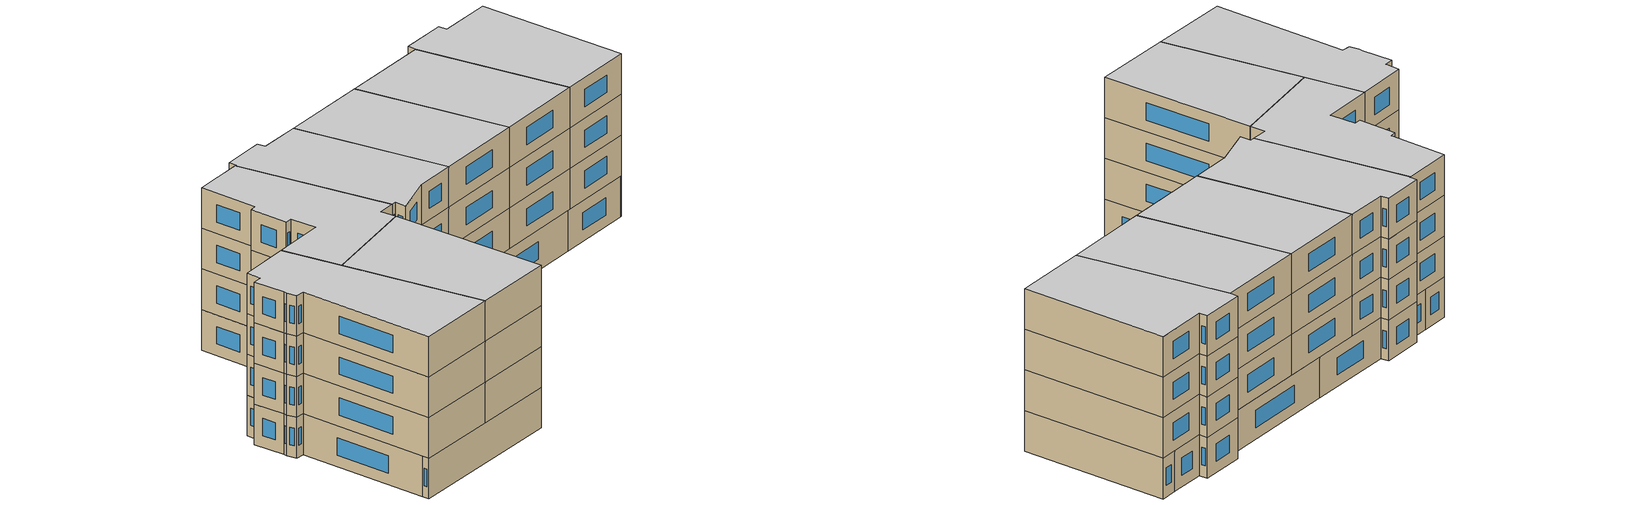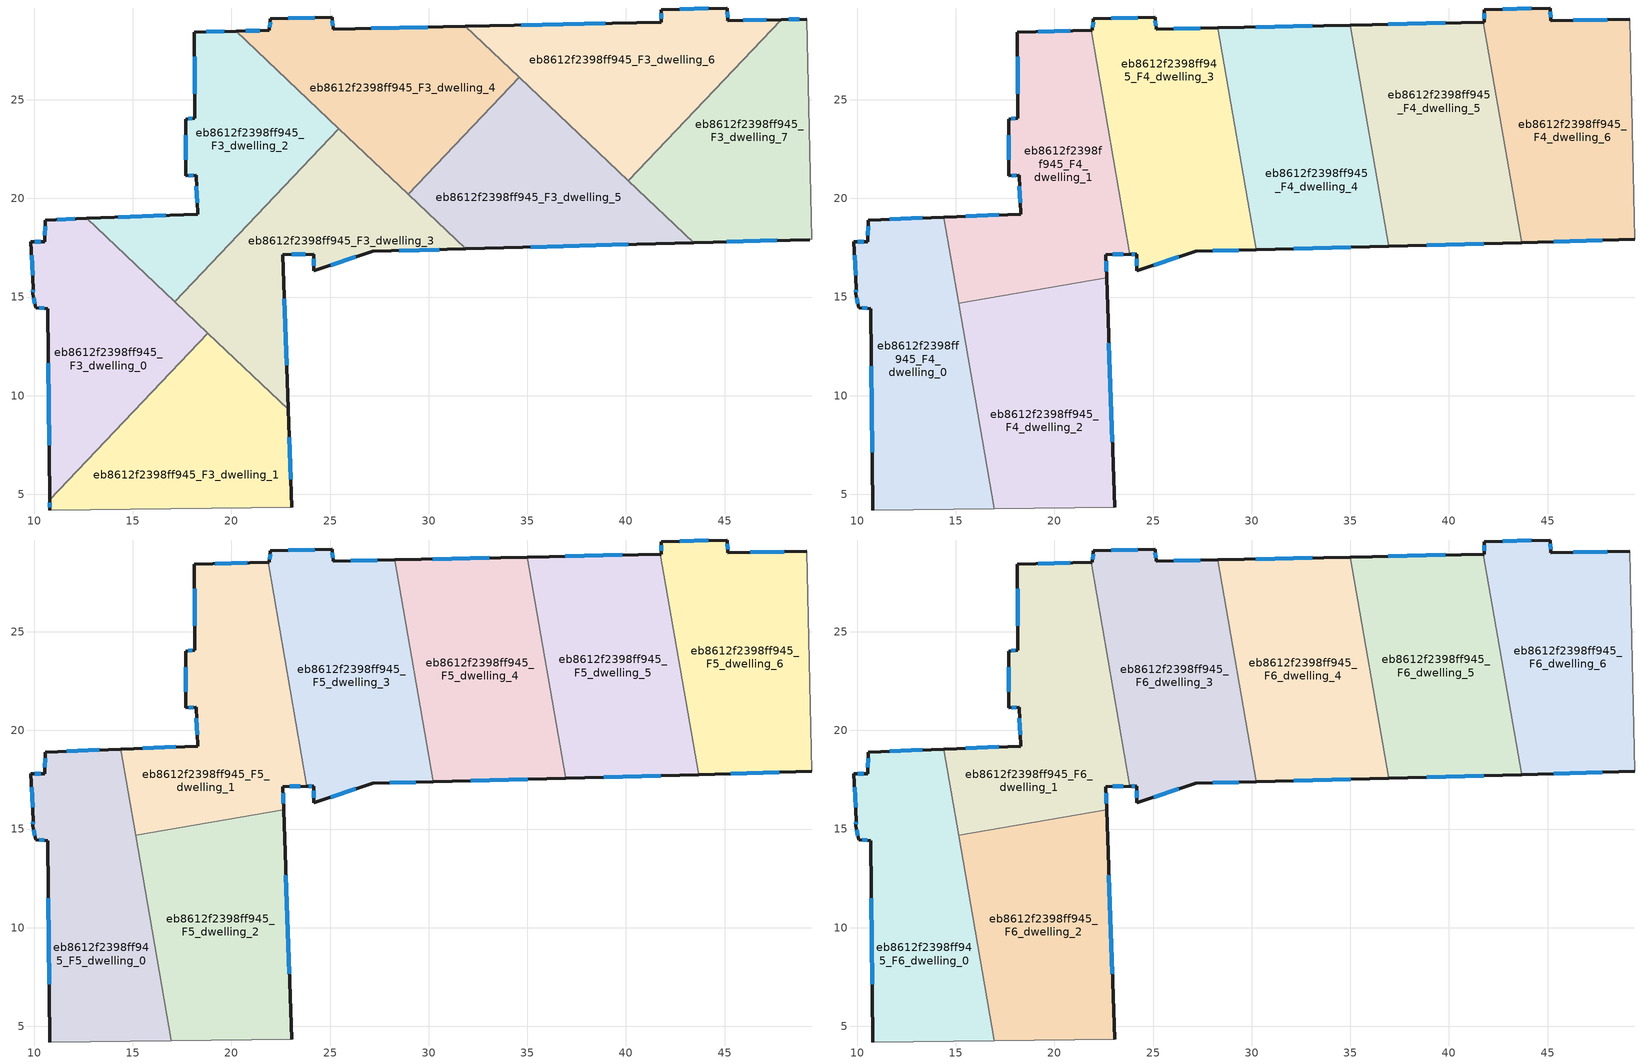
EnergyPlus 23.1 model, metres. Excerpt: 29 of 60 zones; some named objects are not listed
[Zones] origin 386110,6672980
eb8612f2398ff945_F3_dwelling_0
 floor to eb8612f2398ff945_F2_dwelling_0 (EU_floor_Construction): 18.81,13.17 10.79,4.72 10.7,14.42 10.08,14.46 9.94,15.18 9.96,15.44 9.85,17.8 10.53,17.81 10.57,18.91 12.68,18.99 z9
 wall outside (EU_wall_Construction): 12.68,18.99 10.57,18.91 10.53,17.81 9.85,17.8 9.96,15.44 9.94,15.18 10.08,14.46 10.7,14.42 10.79,4.72 z9:12
 wall to eb8612f2398ff945_F3_dwelling_1 (EU_wall_Construction): 10.79,4.72 18.81,13.17 z9:12
 wall to eb8612f2398ff945_F3_dwelling_2 (EU_wall_Construction): 17.14,14.76 12.68,18.99 z9:12
 wall to eb8612f2398ff945_F3_dwelling_3 (EU_wall_Construction): 18.81,13.17 17.14,14.76 z9:12
 window (EU_Window_Construction): 9.96,15.37 9.95,15.25 / 9.88,17.13 9.93,16.12 / 10.34,17.81 10.04,17.8 / 10.56,18.59 10.54,18.13 / 12.07,18.97 11.17,18.93 / 10.73,11.65 10.77,7.49 / 10.26,14.45 10.52,14.43 / 9.98,14.97 10.04,14.66 z9.86:11.14
 ceiling adiabatic (EU_roof_Construction): 15.94,10.14 15.15,14.68 16.9,14.99 14.75,17.03 z12
eb8612f2398ff945_F3_dwelling_1
 floor to eb8612f2398ff945_F2_dwelling_1 (EU_floor_Construction): 22.88,9.31 23.06,4.34 10.8,4.21 10.79,4.72 18.81,13.17 z9
 wall outside (EU_wall_Construction): 10.79,4.72 10.8,4.21 / 23.06,4.34 22.88,9.31 z9:12
 wall adiabatic (EU_wall_Construction): 10.8,4.21 23.06,4.34 z9:12
 wall to eb8612f2398ff945_F3_dwelling_3 (EU_wall_Construction): 22.88,9.31 18.81,13.17 z9:12
 window (EU_Window_Construction): 10.8,4.57 10.8,4.35 / 23.01,5.76 22.93,7.89 z9.86:11.14
eb8612f2398ff945_F3_dwelling_2
 floor to eb8612f2398ff945_F2_dwelling_2 (EU_floor_Construction): 25.46,23.54 17.14,14.76 12.68,18.99 18.29,19.21 18.21,21.17 17.68,21.16 17.69,24.01 18.15,24.07 18.13,28.43 20.25,28.48 z9
 wall outside (EU_wall_Construction): 20.25,28.48 18.13,28.43 18.15,24.07 17.69,24.01 17.68,21.16 18.21,21.17 18.29,19.21 12.68,18.99 z9:12
 wall to eb8612f2398ff945_F3_dwelling_3 (EU_wall_Construction): 17.14,14.76 25.46,23.54 z9:12
 wall to eb8612f2398ff945_F3_dwelling_4 (EU_wall_Construction): 25.46,23.54 20.25,28.48 z9:12
 window (EU_Window_Construction): 18.23,20.61 18.27,19.77 / 17.83,21.16 18.06,21.17 / 17.69,23.2 17.68,21.97 / 18.02,24.05 17.82,24.03 / 18.13,27.18 18.14,25.32 / 19.64,28.46 18.73,28.44 / 16.69,19.15 14.28,19.05 z9.86:11.14
eb8612f2398ff945_F3_dwelling_3
 floor to eb8612f2398ff945_F2_dwelling_3 (EU_floor_Construction): 31.88,17.44 27.16,17.32 24.18,16.34 24.18,17.18 22.61,17.15 22.88,9.31 17.14,14.76 25.46,23.54 z9
 wall outside (EU_wall_Construction): 22.88,9.31 22.61,17.15 24.18,17.18 24.18,16.34 27.16,17.32 31.88,17.44 z9:12
 wall to eb8612f2398ff945_F3_dwelling_5 (EU_wall_Construction): 31.88,17.44 28.96,20.22 z9:12
 wall to eb8612f2398ff945_F3_dwelling_4 (EU_wall_Construction): 28.96,20.21 25.45,23.54 z9:12
 window (EU_Window_Construction): 28.51,17.35 30.53,17.41 / 25.03,16.62 26.31,17.04 / 24.18,16.94 24.18,16.58 / 23.06,17.16 23.73,17.17 / 22.8,11.55 22.69,14.91 z9.86:11.14
eb8612f2398ff945_F3_dwelling_4
 floor to eb8612f2398ff945_F2_dwelling_4 (EU_floor_Construction): 31.86,28.72 34.58,26.14 28.96,20.21 20.25,28.48 21.93,28.51 21.98,29.1 25.11,29.19 25.17,28.58 z9
 wall outside (EU_wall_Construction): 31.86,28.72 25.17,28.58 25.11,29.19 21.98,29.1 21.93,28.51 20.25,28.48 z9:12
 wall to eb8612f2398ff945_F3_dwelling_5 (EU_wall_Construction): 28.96,20.21 34.58,26.14 z9:12
 wall to eb8612f2398ff945_F3_dwelling_6 (EU_wall_Construction): 34.58,26.14 31.86,28.72 z9:12
 window (EU_Window_Construction): 21.45,28.5 20.73,28.49 / 21.97,28.93 21.95,28.68 / 24.21,29.16 22.87,29.12 / 25.15,28.75 25.12,29.01 / 29.95,28.68 27.08,28.62 z9.86:11.14
eb8612f2398ff945_F3_dwelling_5
 floor to eb8612f2398ff945_F2_dwelling_5 (EU_floor_Construction): 43.42,17.76 31.88,17.44 28.96,20.21 34.58,26.14 z9
 wall outside (EU_wall_Construction): 31.88,17.44 43.42,17.76 z9:12
 wall to eb8612f2398ff945_F3_dwelling_7 (EU_wall_Construction): 43.42,17.76 40.12,20.89 z9:12
 wall to eb8612f2398ff945_F3_dwelling_6 (EU_wall_Construction): 40.12,20.89 34.58,26.14 z9:12
 window (EU_Window_Construction): 35.18,17.53 40.13,17.67 z9.86:11.14
eb8612f2398ff945_F3_dwelling_6
 floor to eb8612f2398ff945_F2_dwelling_6 (EU_floor_Construction): 47.87,29.06 40.12,20.89 31.86,28.72 41.77,28.93 41.78,29.57 45.13,29.65 45.17,29 z9
 wall outside (EU_wall_Construction): 47.87,29.06 45.17,29 45.13,29.65 41.78,29.57 41.77,28.93 31.86,28.72 z9:12
 wall to eb8612f2398ff945_F3_dwelling_7 (EU_wall_Construction): 40.12,20.89 47.87,29.06 z9:12
 window (EU_Window_Construction): 45.16,29.19 45.14,29.47 / 47.1,29.04 45.94,29.02 / 38.94,28.87 34.69,28.78 / 41.78,29.38 41.77,29.11 / 44.17,29.63 42.74,29.59 z9.86:11.14
eb8612f2398ff945_F3_dwelling_7
 floor to eb8612f2398ff945_F2_dwelling_7 (EU_floor_Construction): 49.16,29.09 49.4,17.92 49.31,17.92 43.42,17.76 40.12,20.89 47.87,29.06 z9
 wall outside (EU_wall_Construction): 43.42,17.76 49.31,17.92 / 49.16,29.09 47.87,29.06 z9:12
 wall adiabatic (EU_wall_Construction): 49.31,17.92 49.4,17.92 49.16,29.09 z9:12
 window (EU_Window_Construction): 45.11,17.8 47.63,17.87 / 48.79,29.08 48.24,29.07 z9.86:11.14
eb8612f2398ff945_F4_dwelling_0
 floor to eb8612f2398ff945_F3_dwelling_0 (EU_floor_Construction): 14.75,17.03 15.94,10.14 10.79,4.72 10.7,14.42 10.08,14.46 9.94,15.18 9.96,15.44 9.85,17.8 10.53,17.81 10.57,18.91 12.68,18.99 z12
 floor to eb8612f2398ff945_F3_dwelling_1 (EU_floor_Construction): 15.94,10.14 16.95,4.28 10.8,4.21 10.79,4.72 z12
 floor to eb8612f2398ff945_F3_dwelling_2 (EU_floor_Construction): 14.4,19.06 14.75,17.03 12.68,18.99 z12
 wall outside (EU_wall_Construction): 14.4,19.06 10.57,18.91 10.53,17.81 9.85,17.8 9.96,15.44 9.94,15.18 10.08,14.46 10.7,14.42 10.8,4.21 z12:15
 wall adiabatic (EU_wall_Construction): 10.8,4.21 16.95,4.28 z12:15
 wall to eb8612f2398ff945_F4_dwelling_2 (EU_wall_Construction): 16.95,4.28 15.15,14.68 z12:15
 wall to eb8612f2398ff945_F4_dwelling_1 (EU_wall_Construction): 15.15,14.68 14.4,19.06 z12:15
 window (EU_Window_Construction): 9.96,15.37 9.95,15.25 / 9.88,17.13 9.93,16.12 / 10.34,17.81 10.04,17.8 / 10.56,18.59 10.54,18.13 / 13.3,19.01 11.66,18.95 / 10.73,11.5 10.77,7.13 / 10.26,14.45 10.52,14.43 / 9.98,14.97 10.04,14.66 z12.86:14.14
eb8612f2398ff945_F4_dwelling_1
 floor to eb8612f2398ff945_F3_dwelling_2 (EU_floor_Construction): 22.2,26.63 23.15,21.11 17.43,15.08 16.9,14.99 14.75,17.03 14.4,19.06 18.29,19.21 18.21,21.17 17.68,21.16 17.69,24.01 18.15,24.07 18.13,28.43 20.25,28.48 z12
 floor to eb8612f2398ff945_F3_dwelling_3 (EU_floor_Construction): 23.15,21.11 23.83,17.17 22.61,17.15 22.65,15.98 17.43,15.08 z12
 floor to eb8612f2398ff945_F3_dwelling_4 (EU_floor_Construction): 21.87,28.51 22.2,26.63 20.25,28.48 z12
 floor adiabatic (EU_floor_Construction): 16.9,14.99 15.15,14.68 14.75,17.03 z12
 wall outside (EU_wall_Construction): 21.87,28.51 18.13,28.43 18.15,24.07 17.69,24.01 17.68,21.16 18.21,21.17 18.29,19.21 14.4,19.06 / 22.65,15.98 22.61,17.15 23.83,17.17 z12:15
 wall to eb8612f2398ff945_F4_dwelling_3 (EU_wall_Construction): 23.83,17.17 21.87,28.51 z12:15
 wall to eb8612f2398ff945_F4_dwelling_2 (EU_wall_Construction): 15.15,14.68 22.65,15.98 z12:15
 window (EU_Window_Construction): 17.83,21.16 18.06,21.17 / 17.69,23.2 17.68,21.97 / 18.02,24.05 17.82,24.03 / 18.13,27.18 18.14,25.32 / 20.8,28.49 19.2,28.45 / 22.96,17.16 23.48,17.17 / 22.64,16.32 22.62,16.82 / 17.18,19.17 15.51,19.1 / 18.23,20.61 18.27,19.77 z12.86:14.14
eb8612f2398ff945_F4_dwelling_2
 floor to eb8612f2398ff945_F3_dwelling_1 (EU_floor_Construction): 22.88,9.31 23.06,4.34 16.95,4.28 15.94,10.14 18.81,13.17 z12
 floor to eb8612f2398ff945_F3_dwelling_3 (EU_floor_Construction): 22.65,15.98 22.88,9.31 17.14,14.76 17.43,15.08 z12
 floor to eb8612f2398ff945_F3_dwelling_2 (EU_floor_Construction): 17.43,15.08 17.14,14.76 16.9,14.99 z12
 floor to eb8612f2398ff945_F3_dwelling_0 (EU_floor_Construction): 18.81,13.17 15.94,10.14 15.15,14.68 16.9,14.99 z12
 wall outside (EU_wall_Construction): 23.06,4.34 22.65,15.98 z12:15
 wall adiabatic (EU_wall_Construction): 16.95,4.28 23.06,4.34 z12:15
 window (EU_Window_Construction): 22.94,7.67 22.77,12.65 z12.86:14.14
eb8612f2398ff945_F4_dwelling_3
 floor to eb8612f2398ff945_F3_dwelling_3 (EU_floor_Construction): 29.89,19.33 30.23,17.4 27.16,17.32 24.18,16.34 24.18,17.18 23.83,17.17 23.15,21.11 25.46,23.54 z12
 floor to eb8612f2398ff945_F3_dwelling_2 (EU_floor_Construction): 25.46,23.54 23.15,21.11 22.2,26.63 z12
 floor to eb8612f2398ff945_F3_dwelling_5 (EU_floor_Construction): 29.62,20.91 29.89,19.33 28.96,20.21 z12
 floor to eb8612f2398ff945_F3_dwelling_4 (EU_floor_Construction): 28.28,28.65 29.62,20.91 28.96,20.21 22.2,26.63 21.87,28.51 21.93,28.51 21.98,29.1 25.11,29.19 25.17,28.58 z12
 wall outside (EU_wall_Construction): 23.83,17.17 24.18,17.18 24.18,16.34 27.16,17.32 30.23,17.4 / 28.28,28.65 25.17,28.58 25.11,29.19 21.98,29.1 21.93,28.51 21.87,28.51 z12:15
 wall to eb8612f2398ff945_F4_dwelling_4 (EU_wall_Construction): 30.23,17.4 28.28,28.65 z12:15
 window (EU_Window_Construction): 23.93,17.18 24.08,17.18 / 21.97,28.93 21.95,28.68 / 24.21,29.16 22.87,29.12 / 25.15,28.75 25.12,29.01 / 27.39,28.63 26.06,28.6 / 28.04,17.34 29.35,17.38 / 25.03,16.62 26.31,17.04 / 24.18,16.94 24.18,16.58 z12.86:14.14
eb8612f2398ff945_F4_dwelling_4
 floor to eb8612f2398ff945_F3_dwelling_5 (EU_floor_Construction): 35.63,25.15 36.94,17.58 31.88,17.44 29.89,19.33 29.62,20.91 34.58,26.14 z12
 floor to eb8612f2398ff945_F3_dwelling_3 (EU_floor_Construction): 31.88,17.44 30.23,17.4 29.89,19.33 z12
 floor to eb8612f2398ff945_F3_dwelling_4 (EU_floor_Construction): 34.58,26.14 29.62,20.91 28.28,28.65 31.86,28.72 z12
 floor to eb8612f2398ff945_F3_dwelling_6 (EU_floor_Construction): 35,28.79 35.63,25.15 31.86,28.72 z12
 wall outside (EU_wall_Construction): 30.23,17.4 36.94,17.58 / 35,28.79 28.28,28.65 z12:15
 wall to eb8612f2398ff945_F4_dwelling_5 (EU_wall_Construction): 36.94,17.58 35,28.79 z12:15
 window (EU_Window_Construction): 32.15,17.45 35.02,17.53 / 33.08,28.75 30.2,28.69 z12.86:14.14
eb8612f2398ff945_F4_dwelling_5
 floor to eb8612f2398ff945_F3_dwelling_5 (EU_floor_Construction): 43.42,17.76 36.94,17.58 35.63,25.15 z12
 floor to eb8612f2398ff945_F3_dwelling_6 (EU_floor_Construction): 41.74,28.93 42.67,23.58 40.12,20.89 35.63,25.15 35,28.79 z12
 floor to eb8612f2398ff945_F3_dwelling_7 (EU_floor_Construction): 42.67,23.58 43.68,17.76 43.42,17.76 40.12,20.89 z12
 wall outside (EU_wall_Construction): 36.94,17.58 43.68,17.76 / 41.74,28.93 35,28.79 z12:15
 wall to eb8612f2398ff945_F4_dwelling_6 (EU_wall_Construction): 43.68,17.76 41.74,28.93 z12:15
 window (EU_Window_Construction): 38.86,17.63 41.75,17.71 / 39.82,28.89 36.93,28.83 z12.86:14.14
eb8612f2398ff945_F4_dwelling_6
 floor to eb8612f2398ff945_F3_dwelling_6 (EU_floor_Construction): 47.87,29.06 42.67,23.58 41.74,28.93 41.77,28.93 41.78,29.57 45.13,29.65 45.17,29 z12
 floor to eb8612f2398ff945_F3_dwelling_7 (EU_floor_Construction): 49.16,29.09 49.4,17.92 43.68,17.76 42.67,23.58 47.87,29.06 z12
 wall outside (EU_wall_Construction): 49.16,29.09 45.17,29 45.13,29.65 41.78,29.57 41.77,28.93 41.74,28.93 / 43.68,17.76 49.4,17.92 z12:15
 wall adiabatic (EU_wall_Construction): 49.4,17.92 49.16,29.09 z12:15
 window (EU_Window_Construction): 41.78,29.38 41.77,29.11 / 44.17,29.63 42.74,29.59 / 45.16,29.19 45.14,29.47 / 48.02,29.06 46.31,29.03 / 45.31,17.81 47.77,17.88 z12.86:14.14
eb8612f2398ff945_F5_dwelling_0
 floor to eb8612f2398ff945_F4_dwelling_0 (EU_floor_Construction): 14.4,19.06 16.95,4.28 10.8,4.21 10.7,14.42 10.08,14.46 9.94,15.18 9.96,15.44 9.85,17.8 10.53,17.81 10.57,18.91 z15
 wall outside (EU_wall_Construction): 14.4,19.06 10.57,18.91 10.53,17.81 9.85,17.8 9.96,15.44 9.94,15.18 10.08,14.46 10.7,14.42 10.8,4.21 z15:18
 wall adiabatic (EU_wall_Construction): 10.8,4.21 16.95,4.28 z15:18
 wall to eb8612f2398ff945_F5_dwelling_2 (EU_wall_Construction): 16.95,4.28 15.15,14.68 z15:18
 wall to eb8612f2398ff945_F5_dwelling_1 (EU_wall_Construction): 15.15,14.68 14.4,19.06 z15:18
 window (EU_Window_Construction): 9.96,15.37 9.95,15.25 / 9.88,17.13 9.93,16.12 / 10.34,17.81 10.04,17.8 / 10.56,18.59 10.54,18.13 / 13.3,19.01 11.66,18.95 / 10.73,11.5 10.77,7.13 / 10.26,14.45 10.52,14.43 / 9.98,14.97 10.04,14.66 z15.86:17.14
eb8612f2398ff945_F5_dwelling_1
 floor to eb8612f2398ff945_F4_dwelling_1 (EU_floor_Construction): 21.87,28.51 23.83,17.17 22.61,17.15 22.65,15.98 15.15,14.68 14.4,19.06 18.29,19.21 18.21,21.17 17.68,21.16 17.69,24.01 18.15,24.07 18.13,28.43 z15
 wall outside (EU_wall_Construction): 21.87,28.51 18.13,28.43 18.15,24.07 17.69,24.01 17.68,21.16 18.21,21.17 18.29,19.21 14.4,19.06 / 22.65,15.98 22.61,17.15 23.83,17.17 z15:18
 wall to eb8612f2398ff945_F5_dwelling_3 (EU_wall_Construction): 23.83,17.17 21.87,28.51 z15:18
 wall to eb8612f2398ff945_F5_dwelling_2 (EU_wall_Construction): 15.15,14.68 22.65,15.98 z15:18
 window (EU_Window_Construction): 17.83,21.16 18.06,21.17 / 17.69,23.2 17.68,21.97 / 18.02,24.05 17.82,24.03 / 18.13,27.18 18.14,25.32 / 20.8,28.49 19.2,28.45 / 22.96,17.16 23.48,17.17 / 22.64,16.32 22.62,16.82 / 17.18,19.17 15.51,19.1 / 18.23,20.61 18.27,19.77 z15.86:17.14
eb8612f2398ff945_F5_dwelling_2
 floor to eb8612f2398ff945_F4_dwelling_2 (EU_floor_Construction): 22.65,15.98 23.06,4.34 16.95,4.28 15.15,14.68 z15
 wall outside (EU_wall_Construction): 23.06,4.34 22.65,15.98 z15:18
 wall adiabatic (EU_wall_Construction): 16.95,4.28 23.06,4.34 z15:18
 window (EU_Window_Construction): 22.94,7.67 22.77,12.65 z15.86:17.14
eb8612f2398ff945_F5_dwelling_3
 floor to eb8612f2398ff945_F4_dwelling_3 (EU_floor_Construction): 28.28,28.65 30.23,17.4 27.16,17.32 24.18,16.34 24.18,17.18 23.83,17.17 21.87,28.51 21.93,28.51 21.98,29.1 25.11,29.19 25.17,28.58 z15
 wall outside (EU_wall_Construction): 23.83,17.17 24.18,17.18 24.18,16.34 27.16,17.32 30.23,17.4 / 28.28,28.65 25.17,28.58 25.11,29.19 21.98,29.1 21.93,28.51 21.87,28.51 z15:18
 wall to eb8612f2398ff945_F5_dwelling_4 (EU_wall_Construction): 30.23,17.4 28.28,28.65 z15:18
 window (EU_Window_Construction): 23.93,17.18 24.08,17.18 / 21.97,28.93 21.95,28.68 / 24.21,29.16 22.87,29.12 / 25.15,28.75 25.12,29.01 / 27.39,28.63 26.06,28.6 / 28.04,17.34 29.35,17.38 / 25.03,16.62 26.31,17.04 / 24.18,16.94 24.18,16.58 z15.86:17.14
eb8612f2398ff945_F5_dwelling_4
 floor to eb8612f2398ff945_F4_dwelling_4 (EU_floor_Construction): 35,28.79 36.94,17.58 30.23,17.4 28.28,28.65 z15
 wall outside (EU_wall_Construction): 30.23,17.4 36.94,17.58 / 35,28.79 28.28,28.65 z15:18
 wall to eb8612f2398ff945_F5_dwelling_5 (EU_wall_Construction): 36.94,17.58 35,28.79 z15:18
 window (EU_Window_Construction): 32.15,17.45 35.02,17.53 / 33.08,28.75 30.2,28.69 z15.86:17.14
eb8612f2398ff945_F5_dwelling_5
 floor to eb8612f2398ff945_F4_dwelling_5 (EU_floor_Construction): 41.74,28.93 43.68,17.76 36.94,17.58 35,28.79 z15
 wall outside (EU_wall_Construction): 36.94,17.58 43.68,17.76 / 41.74,28.93 35,28.79 z15:18
 wall to eb8612f2398ff945_F5_dwelling_6 (EU_wall_Construction): 43.68,17.76 41.74,28.93 z15:18
 window (EU_Window_Construction): 38.86,17.63 41.75,17.71 / 39.82,28.89 36.93,28.83 z15.86:17.14
eb8612f2398ff945_F5_dwelling_6
 floor to eb8612f2398ff945_F4_dwelling_6 (EU_floor_Construction): 49.16,29.09 49.4,17.92 43.68,17.76 41.74,28.93 41.77,28.93 41.78,29.57 45.13,29.65 45.17,29 z15
 wall outside (EU_wall_Construction): 49.16,29.09 45.17,29 45.13,29.65 41.78,29.57 41.77,28.93 41.74,28.93 / 43.68,17.76 49.4,17.92 z15:18
 wall adiabatic (EU_wall_Construction): 49.4,17.92 49.16,29.09 z15:18
 window (EU_Window_Construction): 41.78,29.38 41.77,29.11 / 44.17,29.63 42.74,29.59 / 45.16,29.19 45.14,29.47 / 48.02,29.06 46.31,29.03 / 45.31,17.81 47.77,17.88 z15.86:17.14
eb8612f2398ff945_F6_dwelling_0
 floor to eb8612f2398ff945_F5_dwelling_0 (EU_floor_Construction): 14.4,19.06 16.95,4.28 10.8,4.21 10.7,14.42 10.08,14.46 9.94,15.18 9.96,15.44 9.85,17.8 10.53,17.81 10.57,18.91 z18
 wall outside (EU_wall_Construction): 14.4,19.06 10.57,18.91 10.53,17.81 9.85,17.8 9.96,15.44 9.94,15.18 10.08,14.46 10.7,14.42 10.8,4.21 z18:21
 wall adiabatic (EU_wall_Construction): 10.8,4.21 16.95,4.28 z18:21
 wall to eb8612f2398ff945_F6_dwelling_2 (EU_wall_Construction): 16.95,4.28 15.15,14.68 z18:21
 wall to eb8612f2398ff945_F6_dwelling_1 (EU_wall_Construction): 15.15,14.68 14.4,19.06 z18:21
 window (EU_Window_Construction): 9.96,15.37 9.95,15.25 / 9.88,17.13 9.93,16.12 / 10.34,17.81 10.04,17.8 / 10.56,18.59 10.54,18.13 / 13.3,19.01 11.66,18.95 / 10.73,11.5 10.77,7.13 / 10.26,14.45 10.52,14.43 / 9.98,14.97 10.04,14.66 z18.86:20.14
 ceiling to eb8612f2398ff945_F7_dwelling_0 (EU_floor_Construction): 16.95,4.28 14.4,19.06 10.57,18.91 10.53,17.81 9.85,17.8 9.96,15.44 9.94,15.18 10.08,14.46 10.7,14.42 10.8,4.21 z21
eb8612f2398ff945_F6_dwelling_1
 floor to eb8612f2398ff945_F5_dwelling_1 (EU_floor_Construction): 21.87,28.51 23.83,17.17 22.61,17.15 22.65,15.98 15.15,14.68 14.4,19.06 18.29,19.21 18.21,21.17 17.68,21.16 17.69,24.01 18.15,24.07 18.13,28.43 z18
 wall outside (EU_wall_Construction): 21.87,28.51 18.13,28.43 18.15,24.07 17.69,24.01 17.68,21.16 18.21,21.17 18.29,19.21 14.4,19.06 / 22.65,15.98 22.61,17.15 23.83,17.17 z18:21
 wall to eb8612f2398ff945_F6_dwelling_3 (EU_wall_Construction): 23.83,17.17 21.87,28.51 z18:21
 wall to eb8612f2398ff945_F6_dwelling_2 (EU_wall_Construction): 15.15,14.68 22.65,15.98 z18:21
 window (EU_Window_Construction): 17.83,21.16 18.06,21.17 / 17.69,23.2 17.68,21.97 / 18.02,24.05 17.82,24.03 / 18.13,27.18 18.14,25.32 / 20.8,28.49 19.2,28.45 / 22.96,17.16 23.48,17.17 / 22.64,16.32 22.62,16.82 / 17.18,19.17 15.51,19.1 / 18.23,20.61 18.27,19.77 z18.86:20.14
 ceiling to eb8612f2398ff945_F7_dwelling_1 (EU_floor_Construction): 22.65,15.98 22.61,17.15 23.83,17.17 21.87,28.51 18.13,28.43 18.15,24.07 17.69,24.01 17.68,21.16 18.21,21.17 18.29,19.21 14.4,19.06 15.15,14.68 z21
eb8612f2398ff945_F6_dwelling_2
 floor to eb8612f2398ff945_F5_dwelling_2 (EU_floor_Construction): 22.65,15.98 23.06,4.34 16.95,4.28 15.15,14.68 z18
 wall outside (EU_wall_Construction): 23.06,4.34 22.65,15.98 z18:21
 wall adiabatic (EU_wall_Construction): 16.95,4.28 23.06,4.34 z18:21
 window (EU_Window_Construction): 22.94,7.67 22.77,12.65 z18.86:20.14
 ceiling to eb8612f2398ff945_F7_dwelling_2 (EU_floor_Construction): 23.06,4.34 22.65,15.98 15.15,14.68 16.95,4.28 z21
eb8612f2398ff945_F6_dwelling_3
 floor to eb8612f2398ff945_F5_dwelling_3 (EU_floor_Construction): 28.28,28.65 30.23,17.4 27.16,17.32 24.18,16.34 24.18,17.18 23.83,17.17 21.87,28.51 21.93,28.51 21.98,29.1 25.11,29.19 25.17,28.58 z18
 wall outside (EU_wall_Construction): 23.83,17.17 24.18,17.18 24.18,16.34 27.16,17.32 30.23,17.4 / 28.28,28.65 25.17,28.58 25.11,29.19 21.98,29.1 21.93,28.51 21.87,28.51 z18:21
 wall to eb8612f2398ff945_F6_dwelling_4 (EU_wall_Construction): 30.23,17.4 28.28,28.65 z18:21
 window (EU_Window_Construction): 23.93,17.18 24.08,17.18 / 21.97,28.93 21.95,28.68 / 24.21,29.16 22.87,29.12 / 25.15,28.75 25.12,29.01 / 27.39,28.63 26.06,28.6 / 28.04,17.34 29.35,17.38 / 25.03,16.62 26.31,17.04 / 24.18,16.94 24.18,16.58 z18.86:20.14
 ceiling to eb8612f2398ff945_F7_dwelling_3 (EU_floor_Construction): 30.23,17.4 28.28,28.65 25.17,28.58 25.11,29.19 21.98,29.1 21.93,28.51 21.87,28.51 23.83,17.17 24.18,17.18 24.18,16.34 27.16,17.32 z21
eb8612f2398ff945_F6_dwelling_4
 floor to eb8612f2398ff945_F5_dwelling_4 (EU_floor_Construction): 35,28.79 36.94,17.58 30.23,17.4 28.28,28.65 z18
 wall outside (EU_wall_Construction): 30.23,17.4 36.94,17.58 / 35,28.79 28.28,28.65 z18:21
 wall to eb8612f2398ff945_F6_dwelling_5 (EU_wall_Construction): 36.94,17.58 35,28.79 z18:21
 window (EU_Window_Construction): 32.15,17.45 35.02,17.53 / 33.08,28.75 30.2,28.69 z18.86:20.14
 ceiling to eb8612f2398ff945_F7_dwelling_4 (EU_floor_Construction): 36.94,17.58 35,28.79 28.28,28.65 30.23,17.4 z21
eb8612f2398ff945_F6_dwelling_5
 floor to eb8612f2398ff945_F5_dwelling_5 (EU_floor_Construction): 41.74,28.93 43.68,17.76 36.94,17.58 35,28.79 z18
 wall outside (EU_wall_Construction): 36.94,17.58 43.68,17.76 / 41.74,28.93 35,28.79 z18:21
 wall to eb8612f2398ff945_F6_dwelling_6 (EU_wall_Construction): 43.68,17.76 41.74,28.93 z18:21
 window (EU_Window_Construction): 38.86,17.63 41.75,17.71 / 39.82,28.89 36.93,28.83 z18.86:20.14
 ceiling to eb8612f2398ff945_F7_dwelling_5 (EU_floor_Construction): 43.68,17.76 41.74,28.93 35,28.79 36.94,17.58 z21
eb8612f2398ff945_F6_dwelling_6
 floor to eb8612f2398ff945_F5_dwelling_6 (EU_floor_Construction): 49.16,29.09 49.4,17.92 43.68,17.76 41.74,28.93 41.77,28.93 41.78,29.57 45.13,29.65 45.17,29 z18
 wall outside (EU_wall_Construction): 49.16,29.09 45.17,29 45.13,29.65 41.78,29.57 41.77,28.93 41.74,28.93 / 43.68,17.76 49.4,17.92 z18:21
 wall adiabatic (EU_wall_Construction): 49.4,17.92 49.16,29.09 z18:21
 window (EU_Window_Construction): 41.78,29.38 41.77,29.11 / 44.17,29.63 42.74,29.59 / 45.16,29.19 45.14,29.47 / 48.02,29.06 46.31,29.03 / 45.31,17.81 47.77,17.88 z18.86:20.14
 ceiling to eb8612f2398ff945_F7_dwelling_6 (EU_floor_Construction): 49.4,17.92 49.16,29.09 45.17,29 45.13,29.65 41.78,29.57 41.77,28.93 41.74,28.93 43.68,17.76 z21
[Building]
EU S2 Campaign: North Axis=0; Terrain=City; Solar Distribution=FullExterior
[Site:Location]
Helsinki-Vantaa.AP: Latitude=60.317; Longitude=24.963; Time Zone=2; Elevation=54.6
[SizingPeriod:WeatherFileDays]
AnnualSizingPeriod: Begin Month=1; Begin Day of Month=1; End Month=12; End Day of Month=31; Day of Week for Start Day=Monday; Use Weather File Daylight Saving Period=No; Use Weather File Rain and Snow Indicators=No
[MATERIAL]
EU_InternalMass_Material: Roughness=MediumRough; Thickness=0.1; Conductivity=1; Density=1800; Specific Heat=900; Thermal Absorptance=0.9; Solar Absorptance=0.7; Visible Absorptance=0.7
[MATERIAL:NOMASS] Roughness=MediumRough; Thermal Absorptance=0.9; Solar Absorptance=0.7; Visible Absorptance=0.7
Name | Thermal Resistance
EU_wall_NoMass | 1.10183
EU_roof_NoMass; EU_floor_NoMass | 1.70606
[WINDOWMATERIAL:SIMPLEGLAZINGSYSTEM]
EU_Window_SimpleGlazing: UFactor=3.11035; Solar Heat Gain Coefficient=0.8; Visible Transmittance=0.8
[CONSTRUCTION]
EU_wall_Construction: EU_wall_NoMass
EU_roof_Construction: EU_roof_NoMass
EU_floor_Construction: EU_floor_NoMass
EU_Window_Construction: EU_Window_SimpleGlazing
EU_InternalMass_Construction: EU_InternalMass_Material
[ZONE] Type=1; Multiplier=1; Ceiling Height=autocalculate; Floor Area=autocalculate; Part of Total Floor Area=Yes
Name | Volume
eb8612f2398ff945_F3_dwelling_0 | 198.76
eb8612f2398ff945_F4_dwelling_0; eb8612f2398ff945_F5_dwelling_0; eb8612f2398ff945_F6_dwelling_0; eb8612f2398ff945_F4_dwelling_6; eb8612f2398ff945_F5_dwelling_6; eb8612f2398ff945_F6_dwelling_6 | 227.139
eb8612f2398ff945_F3_dwelling_1 | 198.738
eb8612f2398ff945_F4_dwelling_1; eb8612f2398ff945_F5_dwelling_1; eb8612f2398ff945_F6_dwelling_1 | 227.146
eb8612f2398ff945_F3_dwelling_2 | 198.763
eb8612f2398ff945_F4_dwelling_2; eb8612f2398ff945_F5_dwelling_2; eb8612f2398ff945_F6_dwelling_2 | 227.144
eb8612f2398ff945_F3_dwelling_3 | 198.758
eb8612f2398ff945_F4_dwelling_3; eb8612f2398ff945_F5_dwelling_3; eb8612f2398ff945_F6_dwelling_3 | 227.14
eb8612f2398ff945_F3_dwelling_4 | 198.768
eb8612f2398ff945_F4_dwelling_4; eb8612f2398ff945_F5_dwelling_4; eb8612f2398ff945_F6_dwelling_4 | 227.156
eb8612f2398ff945_F3_dwelling_5 | 198.749
eb8612f2398ff945_F4_dwelling_5; eb8612f2398ff945_F5_dwelling_5; eb8612f2398ff945_F6_dwelling_5 | 227.128
eb8612f2398ff945_F3_dwelling_6 | 198.777
eb8612f2398ff945_F3_dwelling_7 | 198.743
[INTERNALMASS] Construction=EU_InternalMass_Construction
Name | Zone or ZoneList | Surface Area
eb8612f2398ff945_F3_dwelling_0_EU_InternalMass | eb8612f2398ff945_F3_dwelling_0 | 66.2532
eb8612f2398ff945_F3_dwelling_1_EU_InternalMass | eb8612f2398ff945_F3_dwelling_1 | 66.2471
eb8612f2398ff945_F3_dwelling_2_EU_InternalMass | eb8612f2398ff945_F3_dwelling_2 | 66.2541
eb8612f2398ff945_F3_dwelling_3_EU_InternalMass | eb8612f2398ff945_F3_dwelling_3 | 66.2526
eb8612f2398ff945_F3_dwelling_4_EU_InternalMass | eb8612f2398ff945_F3_dwelling_4 | 66.2565
eb8612f2398ff945_F3_dwelling_5_EU_InternalMass | eb8612f2398ff945_F3_dwelling_5 | 66.2524
eb8612f2398ff945_F3_dwelling_6_EU_InternalMass | eb8612f2398ff945_F3_dwelling_6 | 66.2567
eb8612f2398ff945_F3_dwelling_7_EU_InternalMass | eb8612f2398ff945_F3_dwelling_7 | 66.2484
eb8612f2398ff945_F4_dwelling_0_EU_InternalMass | eb8612f2398ff945_F4_dwelling_0 | 75.7201
eb8612f2398ff945_F4_dwelling_1_EU_InternalMass | eb8612f2398ff945_F4_dwelling_1 | 75.715
eb8612f2398ff945_F4_dwelling_2_EU_InternalMass | eb8612f2398ff945_F4_dwelling_2 | 75.715
eb8612f2398ff945_F4_dwelling_3_EU_InternalMass | eb8612f2398ff945_F4_dwelling_3 | 75.7134
eb8612f2398ff945_F4_dwelling_4_EU_InternalMass | eb8612f2398ff945_F4_dwelling_4 | 75.7186
eb8612f2398ff945_F4_dwelling_5_EU_InternalMass | eb8612f2398ff945_F4_dwelling_5 | 75.7094
eb8612f2398ff945_F4_dwelling_6_EU_InternalMass | eb8612f2398ff945_F4_dwelling_6 | 75.7133
eb8612f2398ff945_F5_dwelling_0_EU_InternalMass | eb8612f2398ff945_F5_dwelling_0 | 75.7201
eb8612f2398ff945_F5_dwelling_1_EU_InternalMass | eb8612f2398ff945_F5_dwelling_1 | 75.715
eb8612f2398ff945_F5_dwelling_2_EU_InternalMass | eb8612f2398ff945_F5_dwelling_2 | 75.715
eb8612f2398ff945_F5_dwelling_3_EU_InternalMass | eb8612f2398ff945_F5_dwelling_3 | 75.7134
eb8612f2398ff945_F5_dwelling_4_EU_InternalMass | eb8612f2398ff945_F5_dwelling_4 | 75.7186
eb8612f2398ff945_F5_dwelling_5_EU_InternalMass | eb8612f2398ff945_F5_dwelling_5 | 75.7094
eb8612f2398ff945_F5_dwelling_6_EU_InternalMass | eb8612f2398ff945_F5_dwelling_6 | 75.7133
eb8612f2398ff945_F6_dwelling_0_EU_InternalMass | eb8612f2398ff945_F6_dwelling_0 | 75.7201
eb8612f2398ff945_F6_dwelling_1_EU_InternalMass | eb8612f2398ff945_F6_dwelling_1 | 75.715
eb8612f2398ff945_F6_dwelling_2_EU_InternalMass | eb8612f2398ff945_F6_dwelling_2 | 75.715
eb8612f2398ff945_F6_dwelling_3_EU_InternalMass | eb8612f2398ff945_F6_dwelling_3 | 75.7134
eb8612f2398ff945_F6_dwelling_4_EU_InternalMass | eb8612f2398ff945_F6_dwelling_4 | 75.7186
eb8612f2398ff945_F6_dwelling_5_EU_InternalMass | eb8612f2398ff945_F6_dwelling_5 | 75.7094
eb8612f2398ff945_F6_dwelling_6_EU_InternalMass | eb8612f2398ff945_F6_dwelling_6 | 75.7133
[OTHEREQUIPMENT] Fuel Type=Electricity; Design Level Calculation Method=Watts/Area; Power per Zone Floor Area=1; Fraction Latent=0; Fraction Radiant=0; Fraction Lost=0; Carbon Dioxide Generation Rate=0; EndUse Subcategory=EU_Step8_InternalGains
Name | Zone or ZoneList or Space or SpaceList | Schedule
EU_Step8_InternalGain_eb8612f2398ff945_F3_dwelling_0_f000 | eb8612f2398ff945_F3_dwelling_0 | EU_Step8_GainSchedule_eb8612f2398ff945_F3_dwelling_0_f000
EU_Step8_InternalGain_eb8612f2398ff945_F3_dwelling_1_f000 | eb8612f2398ff945_F3_dwelling_1 | EU_Step8_GainSchedule_eb8612f2398ff945_F3_dwelling_1_f000
EU_Step8_InternalGain_eb8612f2398ff945_F3_dwelling_2_f000 | eb8612f2398ff945_F3_dwelling_2 | EU_Step8_GainSchedule_eb8612f2398ff945_F3_dwelling_2_f000
EU_Step8_InternalGain_eb8612f2398ff945_F3_dwelling_3_f000 | eb8612f2398ff945_F3_dwelling_3 | EU_Step8_GainSchedule_eb8612f2398ff945_F3_dwelling_3_f000
EU_Step8_InternalGain_eb8612f2398ff945_F3_dwelling_4_f000 | eb8612f2398ff945_F3_dwelling_4 | EU_Step8_GainSchedule_eb8612f2398ff945_F3_dwelling_4_f000
EU_Step8_InternalGain_eb8612f2398ff945_F3_dwelling_5_f000 | eb8612f2398ff945_F3_dwelling_5 | EU_Step8_GainSchedule_eb8612f2398ff945_F3_dwelling_5_f000
EU_Step8_InternalGain_eb8612f2398ff945_F3_dwelling_6_f000 | eb8612f2398ff945_F3_dwelling_6 | EU_Step8_GainSchedule_eb8612f2398ff945_F3_dwelling_6_f000
EU_Step8_InternalGain_eb8612f2398ff945_F3_dwelling_7_f000 | eb8612f2398ff945_F3_dwelling_7 | EU_Step8_GainSchedule_eb8612f2398ff945_F3_dwelling_7_f000
EU_Step8_InternalGain_eb8612f2398ff945_F4_dwelling_0_f000 | eb8612f2398ff945_F4_dwelling_0 | EU_Step8_GainSchedule_eb8612f2398ff945_F4_dwelling_0_f000
EU_Step8_InternalGain_eb8612f2398ff945_F4_dwelling_1_f000 | eb8612f2398ff945_F4_dwelling_1 | EU_Step8_GainSchedule_eb8612f2398ff945_F4_dwelling_1_f000
EU_Step8_InternalGain_eb8612f2398ff945_F4_dwelling_2_f000 | eb8612f2398ff945_F4_dwelling_2 | EU_Step8_GainSchedule_eb8612f2398ff945_F4_dwelling_2_f000
EU_Step8_InternalGain_eb8612f2398ff945_F4_dwelling_3_f000 | eb8612f2398ff945_F4_dwelling_3 | EU_Step8_GainSchedule_eb8612f2398ff945_F4_dwelling_3_f000
EU_Step8_InternalGain_eb8612f2398ff945_F4_dwelling_4_f000 | eb8612f2398ff945_F4_dwelling_4 | EU_Step8_GainSchedule_eb8612f2398ff945_F4_dwelling_4_f000
EU_Step8_InternalGain_eb8612f2398ff945_F4_dwelling_5_f000 | eb8612f2398ff945_F4_dwelling_5 | EU_Step8_GainSchedule_eb8612f2398ff945_F4_dwelling_5_f000
EU_Step8_InternalGain_eb8612f2398ff945_F4_dwelling_6_f000 | eb8612f2398ff945_F4_dwelling_6 | EU_Step8_GainSchedule_eb8612f2398ff945_F4_dwelling_6_f000
EU_Step8_InternalGain_eb8612f2398ff945_F5_dwelling_0_f000 | eb8612f2398ff945_F5_dwelling_0 | EU_Step8_GainSchedule_eb8612f2398ff945_F5_dwelling_0_f000
EU_Step8_InternalGain_eb8612f2398ff945_F5_dwelling_1_f000 | eb8612f2398ff945_F5_dwelling_1 | EU_Step8_GainSchedule_eb8612f2398ff945_F5_dwelling_1_f000
EU_Step8_InternalGain_eb8612f2398ff945_F5_dwelling_2_f000 | eb8612f2398ff945_F5_dwelling_2 | EU_Step8_GainSchedule_eb8612f2398ff945_F5_dwelling_2_f000
EU_Step8_InternalGain_eb8612f2398ff945_F5_dwelling_3_f000 | eb8612f2398ff945_F5_dwelling_3 | EU_Step8_GainSchedule_eb8612f2398ff945_F5_dwelling_3_f000
EU_Step8_InternalGain_eb8612f2398ff945_F5_dwelling_4_f000 | eb8612f2398ff945_F5_dwelling_4 | EU_Step8_GainSchedule_eb8612f2398ff945_F5_dwelling_4_f000
EU_Step8_InternalGain_eb8612f2398ff945_F5_dwelling_5_f000 | eb8612f2398ff945_F5_dwelling_5 | EU_Step8_GainSchedule_eb8612f2398ff945_F5_dwelling_5_f000
EU_Step8_InternalGain_eb8612f2398ff945_F5_dwelling_6_f000 | eb8612f2398ff945_F5_dwelling_6 | EU_Step8_GainSchedule_eb8612f2398ff945_F5_dwelling_6_f000
EU_Step8_InternalGain_eb8612f2398ff945_F6_dwelling_0_f000 | eb8612f2398ff945_F6_dwelling_0 | EU_Step8_GainSchedule_eb8612f2398ff945_F6_dwelling_0_f000
EU_Step8_InternalGain_eb8612f2398ff945_F6_dwelling_1_f000 | eb8612f2398ff945_F6_dwelling_1 | EU_Step8_GainSchedule_eb8612f2398ff945_F6_dwelling_1_f000
EU_Step8_InternalGain_eb8612f2398ff945_F6_dwelling_2_f000 | eb8612f2398ff945_F6_dwelling_2 | EU_Step8_GainSchedule_eb8612f2398ff945_F6_dwelling_2_f000
EU_Step8_InternalGain_eb8612f2398ff945_F6_dwelling_3_f000 | eb8612f2398ff945_F6_dwelling_3 | EU_Step8_GainSchedule_eb8612f2398ff945_F6_dwelling_3_f000
EU_Step8_InternalGain_eb8612f2398ff945_F6_dwelling_4_f000 | eb8612f2398ff945_F6_dwelling_4 | EU_Step8_GainSchedule_eb8612f2398ff945_F6_dwelling_4_f000
EU_Step8_InternalGain_eb8612f2398ff945_F6_dwelling_5_f000 | eb8612f2398ff945_F6_dwelling_5 | EU_Step8_GainSchedule_eb8612f2398ff945_F6_dwelling_5_f000
EU_Step8_InternalGain_eb8612f2398ff945_F6_dwelling_6_f000 | eb8612f2398ff945_F6_dwelling_6 | EU_Step8_GainSchedule_eb8612f2398ff945_F6_dwelling_6_f000
[ZONEVENTILATION:DESIGNFLOWRATE] Schedule=EU_AlwaysOn; Design Flow Rate Calculation Method=AirChanges/Hour; Air Changes per Hour=0.756316; Ventilation Type=Natural; Fan Pressure Rise=0; Fan Total Efficiency=1; Constant Term Coefficient=1; Temperature Term Coefficient=0; Velocity Term Coefficient=0; Velocity Squared Term Coefficient=0; Minimum Indoor Temperature=-100; Maximum Indoor Temperature=100; Delta Temperature=-100; Minimum Outdoor Temperature=-100; Maximum Outdoor Temperature=100; Maximum Wind Speed=40
Name | Zone or ZoneList or Space or SpaceList
EU_ConstantAir_eb8612f2398ff945_F3_dwelling_0 | eb8612f2398ff945_F3_dwelling_0
EU_ConstantAir_eb8612f2398ff945_F3_dwelling_1 | eb8612f2398ff945_F3_dwelling_1
EU_ConstantAir_eb8612f2398ff945_F3_dwelling_2 | eb8612f2398ff945_F3_dwelling_2
EU_ConstantAir_eb8612f2398ff945_F3_dwelling_3 | eb8612f2398ff945_F3_dwelling_3
EU_ConstantAir_eb8612f2398ff945_F3_dwelling_4 | eb8612f2398ff945_F3_dwelling_4
EU_ConstantAir_eb8612f2398ff945_F3_dwelling_5 | eb8612f2398ff945_F3_dwelling_5
EU_ConstantAir_eb8612f2398ff945_F3_dwelling_6 | eb8612f2398ff945_F3_dwelling_6
EU_ConstantAir_eb8612f2398ff945_F3_dwelling_7 | eb8612f2398ff945_F3_dwelling_7
EU_ConstantAir_eb8612f2398ff945_F4_dwelling_0 | eb8612f2398ff945_F4_dwelling_0
EU_ConstantAir_eb8612f2398ff945_F4_dwelling_1 | eb8612f2398ff945_F4_dwelling_1
EU_ConstantAir_eb8612f2398ff945_F4_dwelling_2 | eb8612f2398ff945_F4_dwelling_2
EU_ConstantAir_eb8612f2398ff945_F4_dwelling_3 | eb8612f2398ff945_F4_dwelling_3
EU_ConstantAir_eb8612f2398ff945_F4_dwelling_4 | eb8612f2398ff945_F4_dwelling_4
EU_ConstantAir_eb8612f2398ff945_F4_dwelling_5 | eb8612f2398ff945_F4_dwelling_5
EU_ConstantAir_eb8612f2398ff945_F4_dwelling_6 | eb8612f2398ff945_F4_dwelling_6
EU_ConstantAir_eb8612f2398ff945_F5_dwelling_0 | eb8612f2398ff945_F5_dwelling_0
EU_ConstantAir_eb8612f2398ff945_F5_dwelling_1 | eb8612f2398ff945_F5_dwelling_1
EU_ConstantAir_eb8612f2398ff945_F5_dwelling_2 | eb8612f2398ff945_F5_dwelling_2
EU_ConstantAir_eb8612f2398ff945_F5_dwelling_3 | eb8612f2398ff945_F5_dwelling_3
EU_ConstantAir_eb8612f2398ff945_F5_dwelling_4 | eb8612f2398ff945_F5_dwelling_4
EU_ConstantAir_eb8612f2398ff945_F5_dwelling_5 | eb8612f2398ff945_F5_dwelling_5
EU_ConstantAir_eb8612f2398ff945_F5_dwelling_6 | eb8612f2398ff945_F5_dwelling_6
EU_ConstantAir_eb8612f2398ff945_F6_dwelling_0 | eb8612f2398ff945_F6_dwelling_0
EU_ConstantAir_eb8612f2398ff945_F6_dwelling_1 | eb8612f2398ff945_F6_dwelling_1
EU_ConstantAir_eb8612f2398ff945_F6_dwelling_2 | eb8612f2398ff945_F6_dwelling_2
EU_ConstantAir_eb8612f2398ff945_F6_dwelling_3 | eb8612f2398ff945_F6_dwelling_3
EU_ConstantAir_eb8612f2398ff945_F6_dwelling_4 | eb8612f2398ff945_F6_dwelling_4
EU_ConstantAir_eb8612f2398ff945_F6_dwelling_5 | eb8612f2398ff945_F6_dwelling_5
EU_ConstantAir_eb8612f2398ff945_F6_dwelling_6 | eb8612f2398ff945_F6_dwelling_6
[HVACTEMPLATE:ZONE:IDEALLOADSAIRSYSTEM] System Availability Schedule=EU_AlwaysOn; Maximum Heating Supply Air Temperature=50; Minimum Cooling Supply Air Temperature=13; Maximum Heating Supply Air Humidity Ratio=0.0156; Minimum Cooling Supply Air Humidity Ratio=0.0077; Heating Limit=NoLimit; Cooling Limit=NoLimit; Heating Availability Schedule=EU_AlwaysOn; Cooling Availability Schedule=EU_CoolingOff; Dehumidification Control Type=ConstantSensibleHeatRatio; Cooling Sensible Heat Ratio=0.7; Dehumidification Setpoint=60; Humidification Control Type=None; Humidification Setpoint=30; Outdoor Air Method=None; Outdoor Air Flow Rate per Person=0.00944; Outdoor Air Flow Rate per Zone Floor Area=0; Outdoor Air Flow Rate per Zone=0; Demand Controlled Ventilation Type=None; Outdoor Air Economizer Type=NoEconomizer; Heat Recovery Type=None; Sensible Heat Recovery Effectiveness=0.7; Latent Heat Recovery Effectiveness=0.65
Name | Template Thermostat
eb8612f2398ff945_F3_dwelling_0 | EU_HeatOnly_eb8612f2398ff945_F3_dwelling_0
eb8612f2398ff945_F3_dwelling_1 | EU_HeatOnly_eb8612f2398ff945_F3_dwelling_1
eb8612f2398ff945_F3_dwelling_2 | EU_HeatOnly_eb8612f2398ff945_F3_dwelling_2
eb8612f2398ff945_F3_dwelling_3 | EU_HeatOnly_eb8612f2398ff945_F3_dwelling_3
eb8612f2398ff945_F3_dwelling_4 | EU_HeatOnly_eb8612f2398ff945_F3_dwelling_4
eb8612f2398ff945_F3_dwelling_5 | EU_HeatOnly_eb8612f2398ff945_F3_dwelling_5
eb8612f2398ff945_F3_dwelling_6 | EU_HeatOnly_eb8612f2398ff945_F3_dwelling_6
eb8612f2398ff945_F3_dwelling_7 | EU_HeatOnly_eb8612f2398ff945_F3_dwelling_7
eb8612f2398ff945_F4_dwelling_0 | EU_HeatOnly_eb8612f2398ff945_F4_dwelling_0
eb8612f2398ff945_F4_dwelling_1 | EU_HeatOnly_eb8612f2398ff945_F4_dwelling_1
eb8612f2398ff945_F4_dwelling_2 | EU_HeatOnly_eb8612f2398ff945_F4_dwelling_2
eb8612f2398ff945_F4_dwelling_3 | EU_HeatOnly_eb8612f2398ff945_F4_dwelling_3
eb8612f2398ff945_F4_dwelling_4 | EU_HeatOnly_eb8612f2398ff945_F4_dwelling_4
eb8612f2398ff945_F4_dwelling_5 | EU_HeatOnly_eb8612f2398ff945_F4_dwelling_5
eb8612f2398ff945_F4_dwelling_6 | EU_HeatOnly_eb8612f2398ff945_F4_dwelling_6
eb8612f2398ff945_F5_dwelling_0 | EU_HeatOnly_eb8612f2398ff945_F5_dwelling_0
eb8612f2398ff945_F5_dwelling_1 | EU_HeatOnly_eb8612f2398ff945_F5_dwelling_1
eb8612f2398ff945_F5_dwelling_2 | EU_HeatOnly_eb8612f2398ff945_F5_dwelling_2
eb8612f2398ff945_F5_dwelling_3 | EU_HeatOnly_eb8612f2398ff945_F5_dwelling_3
eb8612f2398ff945_F5_dwelling_4 | EU_HeatOnly_eb8612f2398ff945_F5_dwelling_4
eb8612f2398ff945_F5_dwelling_5 | EU_HeatOnly_eb8612f2398ff945_F5_dwelling_5
eb8612f2398ff945_F5_dwelling_6 | EU_HeatOnly_eb8612f2398ff945_F5_dwelling_6
eb8612f2398ff945_F6_dwelling_0 | EU_HeatOnly_eb8612f2398ff945_F6_dwelling_0
eb8612f2398ff945_F6_dwelling_1 | EU_HeatOnly_eb8612f2398ff945_F6_dwelling_1
eb8612f2398ff945_F6_dwelling_2 | EU_HeatOnly_eb8612f2398ff945_F6_dwelling_2
eb8612f2398ff945_F6_dwelling_3 | EU_HeatOnly_eb8612f2398ff945_F6_dwelling_3
eb8612f2398ff945_F6_dwelling_4 | EU_HeatOnly_eb8612f2398ff945_F6_dwelling_4
eb8612f2398ff945_F6_dwelling_5 | EU_HeatOnly_eb8612f2398ff945_F6_dwelling_5
eb8612f2398ff945_F6_dwelling_6 | EU_HeatOnly_eb8612f2398ff945_F6_dwelling_6
[SIZING:ZONE] Zone Cooling Design Supply Air Temperature Input Method=SupplyAirTemperature; Zone Cooling Design Supply Air Temperature=13; Zone Heating Design Supply Air Temperature Input Method=SupplyAirTemperature; Zone Heating Design Supply Air Temperature=50; Zone Cooling Design Supply Air Humidity Ratio=0.008; Zone Heating Design Supply Air Humidity Ratio=0.008; Cooling Design Air Flow Method=DesignDay; Cooling Design Air Flow Rate=0; Cooling Minimum Air Flow per Zone Floor Area=0.000762; Cooling Minimum Air Flow=0; Cooling Minimum Air Flow Fraction=0.2; Heating Design Air Flow Method=DesignDay; Heating Design Air Flow Rate=0; Heating Maximum Air Flow per Zone Floor Area=0.002032; Heating Maximum Air Flow=0.141576; Heating Maximum Air Flow Fraction=0.3; Account for Dedicated Outdoor Air System=No; Dedicated Outdoor Air System Control Strategy=NeutralSupplyAir; Dedicated Outdoor Air Low Setpoint Temperature for Design=autosize; Dedicated Outdoor Air High Setpoint Temperature for Design=autosize; Zone Load Sizing Method=Sensible Load Only No Latent Load; Zone Latent Cooling Design Supply Air Humidity Ratio Input Method=HumidityRatioDifference; Zone Cooling Design Supply Air Humidity Ratio Difference=0.005; Zone Latent Heating Design Supply Air Humidity Ratio Input Method=HumidityRatioDifference; Zone Humidification Design Supply Air Humidity Ratio Difference=0.005
eb8612f2398ff945_F3_dwelling_0; eb8612f2398ff945_F3_dwelling_1; eb8612f2398ff945_F3_dwelling_2; eb8612f2398ff945_F3_dwelling_3; eb8612f2398ff945_F3_dwelling_4; eb8612f2398ff945_F3_dwelling_5; eb8612f2398ff945_F3_dwelling_6; eb8612f2398ff945_F3_dwelling_7; eb8612f2398ff945_F4_dwelling_0; eb8612f2398ff945_F4_dwelling_1; eb8612f2398ff945_F4_dwelling_2; eb8612f2398ff945_F4_dwelling_3; eb8612f2398ff945_F4_dwelling_4; eb8612f2398ff945_F4_dwelling_5; eb8612f2398ff945_F4_dwelling_6; eb8612f2398ff945_F5_dwelling_0; eb8612f2398ff945_F5_dwelling_1; eb8612f2398ff945_F5_dwelling_2; eb8612f2398ff945_F5_dwelling_3; eb8612f2398ff945_F5_dwelling_4; eb8612f2398ff945_F5_dwelling_5; eb8612f2398ff945_F5_dwelling_6; eb8612f2398ff945_F6_dwelling_0; eb8612f2398ff945_F6_dwelling_1; eb8612f2398ff945_F6_dwelling_2; eb8612f2398ff945_F6_dwelling_3; eb8612f2398ff945_F6_dwelling_4; eb8612f2398ff945_F6_dwelling_5; eb8612f2398ff945_F6_dwelling_6
[SCHEDULE:CONSTANT]
Name | Hourly Value
EU_AlwaysOn | 1
EU_CoolingOff | 0
[SCHEDULE:FILE] Column Number=1; Rows to Skip at Top=0; Number of Hours of Data=8760; Column Separator=Comma; Interpolate to Timestep=No; Minutes per Item=60; Adjust Schedule for Daylight Savings=Yes
Name | File
EU_Step8_GainSchedule_eb8612f2398ff945_F3_dwelling_0_f000 | ../../schedules/eb8612f2398ff945/eb8612f2398ff945_F3_dwelling_0_f000_gain.csv
EU_Step8_GainSchedule_eb8612f2398ff945_F3_dwelling_1_f000 | ../../schedules/eb8612f2398ff945/eb8612f2398ff945_F3_dwelling_1_f000_gain.csv
EU_Step8_GainSchedule_eb8612f2398ff945_F3_dwelling_2_f000 | ../../schedules/eb8612f2398ff945/eb8612f2398ff945_F3_dwelling_2_f000_gain.csv
EU_Step8_GainSchedule_eb8612f2398ff945_F3_dwelling_3_f000 | ../../schedules/eb8612f2398ff945/eb8612f2398ff945_F3_dwelling_3_f000_gain.csv
EU_Step8_GainSchedule_eb8612f2398ff945_F3_dwelling_4_f000 | ../../schedules/eb8612f2398ff945/eb8612f2398ff945_F3_dwelling_4_f000_gain.csv
EU_Step8_GainSchedule_eb8612f2398ff945_F3_dwelling_5_f000 | ../../schedules/eb8612f2398ff945/eb8612f2398ff945_F3_dwelling_5_f000_gain.csv
EU_Step8_GainSchedule_eb8612f2398ff945_F3_dwelling_6_f000 | ../../schedules/eb8612f2398ff945/eb8612f2398ff945_F3_dwelling_6_f000_gain.csv
EU_Step8_GainSchedule_eb8612f2398ff945_F3_dwelling_7_f000 | ../../schedules/eb8612f2398ff945/eb8612f2398ff945_F3_dwelling_7_f000_gain.csv
EU_Step8_GainSchedule_eb8612f2398ff945_F4_dwelling_0_f000 | ../../schedules/eb8612f2398ff945/eb8612f2398ff945_F4_dwelling_0_f000_gain.csv
EU_Step8_GainSchedule_eb8612f2398ff945_F4_dwelling_1_f000 | ../../schedules/eb8612f2398ff945/eb8612f2398ff945_F4_dwelling_1_f000_gain.csv
EU_Step8_GainSchedule_eb8612f2398ff945_F4_dwelling_2_f000 | ../../schedules/eb8612f2398ff945/eb8612f2398ff945_F4_dwelling_2_f000_gain.csv
EU_Step8_GainSchedule_eb8612f2398ff945_F4_dwelling_3_f000 | ../../schedules/eb8612f2398ff945/eb8612f2398ff945_F4_dwelling_3_f000_gain.csv
EU_Step8_GainSchedule_eb8612f2398ff945_F4_dwelling_4_f000 | ../../schedules/eb8612f2398ff945/eb8612f2398ff945_F4_dwelling_4_f000_gain.csv
EU_Step8_GainSchedule_eb8612f2398ff945_F4_dwelling_5_f000 | ../../schedules/eb8612f2398ff945/eb8612f2398ff945_F4_dwelling_5_f000_gain.csv
EU_Step8_GainSchedule_eb8612f2398ff945_F4_dwelling_6_f000 | ../../schedules/eb8612f2398ff945/eb8612f2398ff945_F4_dwelling_6_f000_gain.csv
EU_Step8_GainSchedule_eb8612f2398ff945_F5_dwelling_0_f000 | ../../schedules/eb8612f2398ff945/eb8612f2398ff945_F5_dwelling_0_f000_gain.csv
EU_Step8_GainSchedule_eb8612f2398ff945_F5_dwelling_1_f000 | ../../schedules/eb8612f2398ff945/eb8612f2398ff945_F5_dwelling_1_f000_gain.csv
EU_Step8_GainSchedule_eb8612f2398ff945_F5_dwelling_2_f000 | ../../schedules/eb8612f2398ff945/eb8612f2398ff945_F5_dwelling_2_f000_gain.csv
EU_Step8_GainSchedule_eb8612f2398ff945_F5_dwelling_3_f000 | ../../schedules/eb8612f2398ff945/eb8612f2398ff945_F5_dwelling_3_f000_gain.csv
EU_Step8_GainSchedule_eb8612f2398ff945_F5_dwelling_4_f000 | ../../schedules/eb8612f2398ff945/eb8612f2398ff945_F5_dwelling_4_f000_gain.csv
EU_Step8_GainSchedule_eb8612f2398ff945_F5_dwelling_5_f000 | ../../schedules/eb8612f2398ff945/eb8612f2398ff945_F5_dwelling_5_f000_gain.csv
EU_Step8_GainSchedule_eb8612f2398ff945_F5_dwelling_6_f000 | ../../schedules/eb8612f2398ff945/eb8612f2398ff945_F5_dwelling_6_f000_gain.csv
EU_Step8_GainSchedule_eb8612f2398ff945_F6_dwelling_0_f000 | ../../schedules/eb8612f2398ff945/eb8612f2398ff945_F6_dwelling_0_f000_gain.csv
EU_Step8_GainSchedule_eb8612f2398ff945_F6_dwelling_1_f000 | ../../schedules/eb8612f2398ff945/eb8612f2398ff945_F6_dwelling_1_f000_gain.csv
EU_Step8_GainSchedule_eb8612f2398ff945_F6_dwelling_2_f000 | ../../schedules/eb8612f2398ff945/eb8612f2398ff945_F6_dwelling_2_f000_gain.csv
EU_Step8_GainSchedule_eb8612f2398ff945_F6_dwelling_3_f000 | ../../schedules/eb8612f2398ff945/eb8612f2398ff945_F6_dwelling_3_f000_gain.csv
EU_Step8_GainSchedule_eb8612f2398ff945_F6_dwelling_4_f000 | ../../schedules/eb8612f2398ff945/eb8612f2398ff945_F6_dwelling_4_f000_gain.csv
EU_Step8_GainSchedule_eb8612f2398ff945_F6_dwelling_5_f000 | ../../schedules/eb8612f2398ff945/eb8612f2398ff945_F6_dwelling_5_f000_gain.csv
EU_Step8_GainSchedule_eb8612f2398ff945_F6_dwelling_6_f000 | ../../schedules/eb8612f2398ff945/eb8612f2398ff945_F6_dwelling_6_f000_gain.csv
